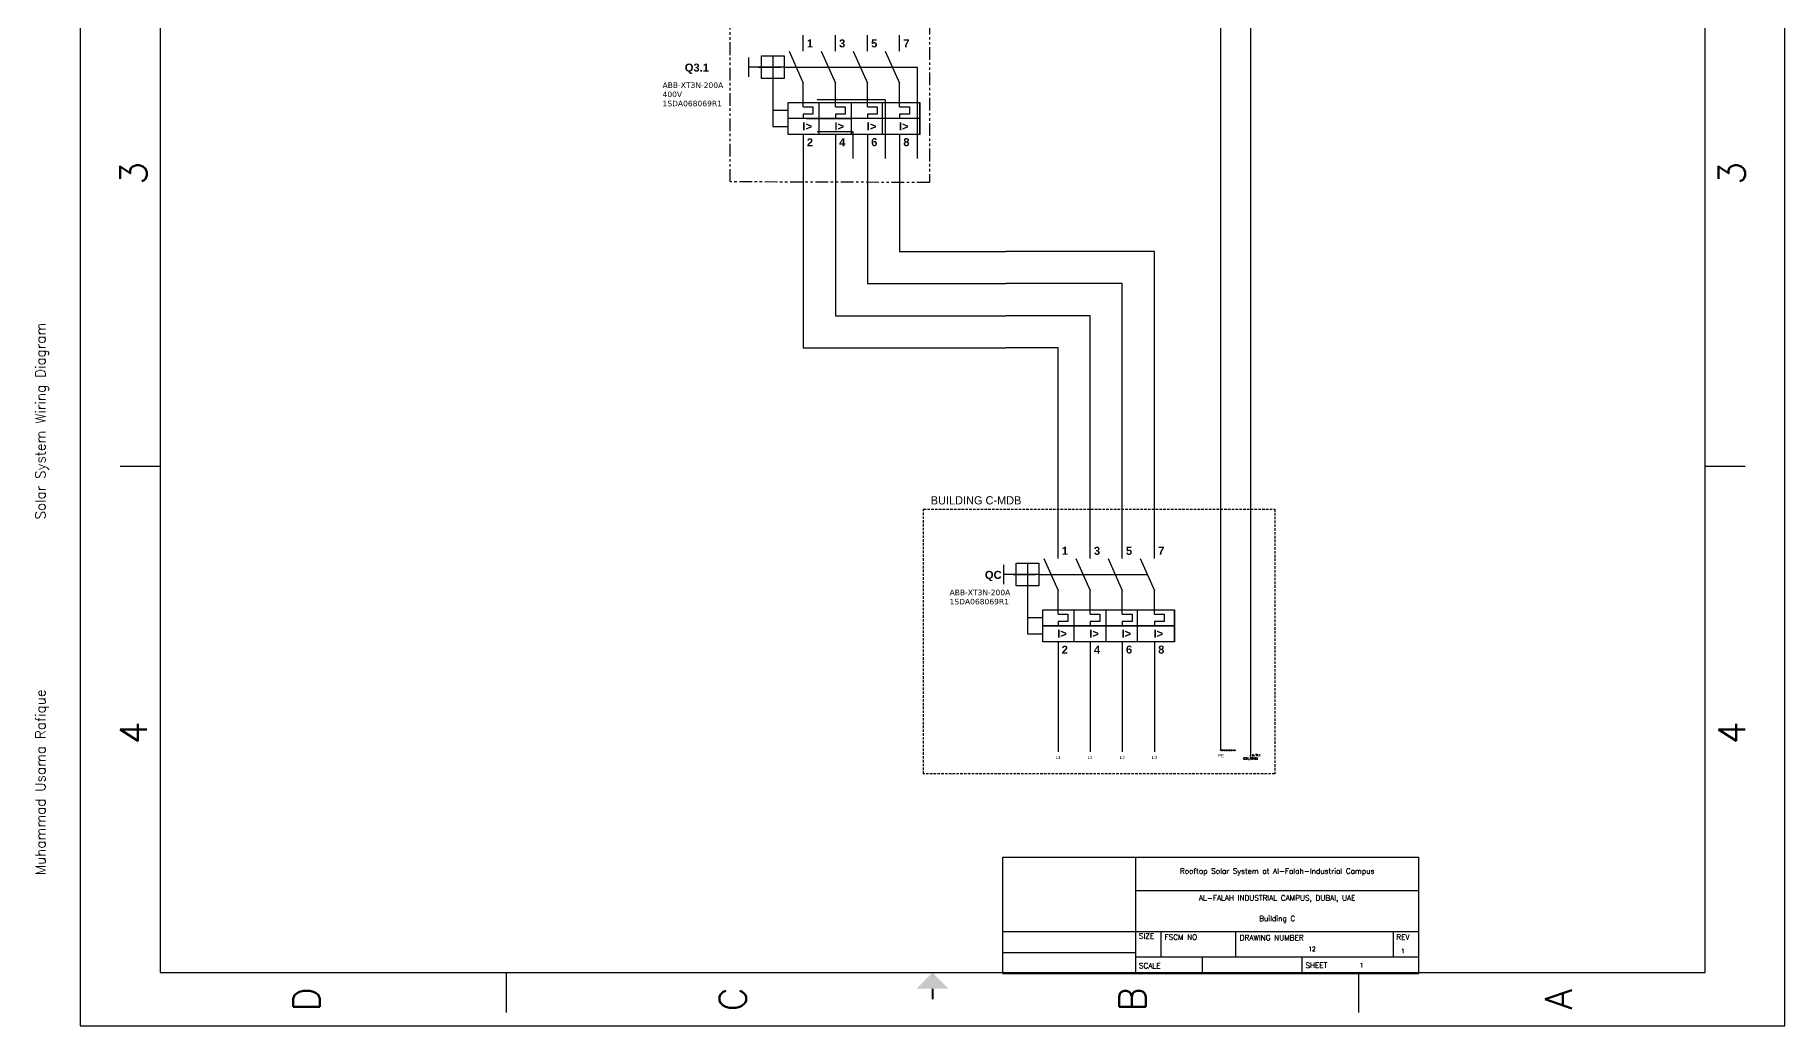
# Model space of a CAD drawing. Header units: inches. Extents: x -58 to 1235, y -506 to 1148.
# Drawn here: x -58 to 1235, y -506 to 226 of the extents above; entities that cross this region are included whole.
import ezdxf
from ezdxf.enums import TextEntityAlignment as Align

# ---------------------------------------------------------------- set-up
doc = ezdxf.new("R2010")
doc.units = ezdxf.units.IN
doc.header["$MEASUREMENT"] = 0
for name, pattern in [('ACAD_ISO02W100', [15, 12, -3]), ('HIDDEN2', [0.1875, 0.125, -0.0625]), ('PHANTOM2', [1.25, 0.625, -0.125, 0.125, -0.125, 0.125, -0.125])]:
    doc.linetypes.add(name, pattern=pattern)
for name, color, linetype in [('DISCONTINUA', 7, 'ACAD_ISO02W100'), ('GRN_12AWG', 3, 'Continuous'), ('GRY_20AWG', 9, 'Continuous'), ('LOC', 8, 'Continuous'), ('LOCBOX', 92, 'HIDDEN2'), ('PFV', 7, 'Continuous'), ('RED_12AWG', 1, 'Continuous'), ('RED_4AWG', 1, 'Continuous'), ('REGEN_LINE', 4, 'Continuous'), ('SYMS', 7, 'Continuous'), ('TAGS', 51, 'Continuous'), ('TB_LABELS', 1, 'Continuous'), ('Title Block', 7, 'Continuous'), ('Viewport', 7, 'Continuous'), ('WHT_12AWG', 7, 'Continuous'), ('WIREREF', 61, 'Continuous'), ('XREF', 7, 'Continuous')]:
    doc.layers.add(name, color=color, linetype=linetype)
doc.styles.add('Roman', font='romans')
doc.styles.add('TRINIDAD', font='')
doc.styles.add('WD', font='romans.shx')
doc.styles.get('TRINIDAD').set_extended_font_data('Arial')

# ---------------------------------------------------------------- blocks, each defined once
blk = doc.blocks.new('ANSI_border_C')
for p, q in [((20.5, 0.75), (20.5, 2.5)), ((14.25, 0.75), (20.5, 0.75))]:
    blk.add_line(p, q)
at = {"layer": 'Title Block'}
for p, q in [((0, 16), (0, 0)), ((21, 16), (0, 16)), ((21, 0), (21, 16)), ((5.25, 15.25), (5.25, 15.625)), ((15.75, 15.25), (15.75, 15.625)), ((0.5, 15.25), (0.5, 0.75)), ((20.5, 15.25), (0.5, 15.25)), ((15, 15.25), (15, 15)), ((20.5, 0.75), (20.5, 15.25)), ((15, 15), (20.5, 15)), ((0.125, 12), (0.5, 12)), ((20.5, 12), (20.875, 12)), ((0.125, 4), (0.5, 4)), ((20.5, 4), (20.875, 4)), ((0.5, 0.75), (20.5, 0.75)), ((5.25, 0.375), (5.25, 0.75)), ((15.75, 0.375), (15.75, 0.75)), ((0, 0), (21, 0))]:
    blk.add_line(p, q, dxfattribs=at)
at = {"layer": 'Title Block', "const_width": 0.02}
for points in [[(10.5, 15.5), (10.5, 15.4)], [(0.25, 8), (0.35, 8)], [(20.75, 8), (20.65, 8)], [(10.5, 0.5), (10.5, 0.6)]]:
    blk.add_lwpolyline(points, dxfattribs=at)
at = {"layer": 'Title Block'}
for points in [[(10.35, 15.4), (10.65, 15.4), (10.5, 15.25)], [(0.35, 7.85), (0.35, 8.15), (0.5, 8)], [(20.65, 7.85), (20.65, 8.15), (20.5, 8)], [(10.35, 0.6), (10.65, 0.6), (10.5, 0.75)]]:
    blk.add_solid(points, dxfattribs=at)
at = {"layer": 'Title Block', "style": 'Roman'}
for s, p in [('4', (2.75, 15.5)), ('3', (8, 15.5)), ('2', (13, 15.5)), ('1', (18.25, 15.5)), ('D', (0.25, 13.875)), ('D', (20.75, 13.875)), ('C', (0.25, 9.875)), ('C', (20.75, 9.875)), ('B', (0.25, 6.125)), ('B', (20.75, 6.125)), ('A', (0.25, 2.125)), ('A', (20.75, 2.125)), ('4', (2.75, 0.5)), ('3', (8, 0.5)), ('2', (13, 0.5)), ('1', (18.25, 0.5))]:
    blk.add_text(s, height=0.25, dxfattribs=at).set_placement(p, align=Align.MIDDLE_CENTER)
blk.add_text('REVISIONS', height=0.065, dxfattribs=at).set_placement((17.71, 15.083))
blk = doc.blocks.new('JIC_border_C')
at = {"xscale": 78.77001811510775, "yscale": 78.77001811510775, "zscale": 78.77001811510775, "rotation": 90}
blk.add_blockref('ANSI_border_C', (1235.3, -506.3), dxfattribs=at)
blk = doc.blocks.new('JIC_tblock_desc_C')
for p, q in [((0, 0), (0, 1.75)), ((-6.25, 0), (0, 0))]:
    blk.add_line(p, q)
at = {"layer": 'Title Block'}
for p, q in [((-6.25, 0), (-6.25, 1.75)), ((-6.25, 1.75), (0, 1.75)), ((-4.25, 0), (-4.25, 1.75)), ((-4.25, 1.25), (0, 1.25)), ((-6.25, 0.63), (0, 0.63)), ((-3.87, 0.25), (-3.87, 0.63)), ((-2.75, 0.25), (-2.75, 0.63)), ((-0.38, 0.25), (-0.38, 0.63)), ((-6.25, 0.315), (-4.25, 0.315)), ((-4.25, 0.25), (0, 0.25)), ((-3.25, 0), (-3.25, 0.25)), ((-1.75, 0), (-1.75, 0.25))]:
    blk.add_line(p, q, dxfattribs=at)
at = {"color": 0, "style": 'Roman', "flags": 8}
for tag, p in [('FNAME', (-15.416, 6.819)), ('REVDATE', (-15.416, 4.106)), ('USER', (-15.416, 1.477))]:
    blk.add_attdef(tag, p, '', height=0.15, rotation=90, dxfattribs=at)
at = {"style": 'WD'}
for tag, p in [('PROJDESC', (-2.125, 1.5)), ('TITLE1', (-2.125, 1.095)), ('TITLE2', (-2.125, 0.785))]:
    blk.add_attdef(tag, text='', height=0.08, dxfattribs=at).set_placement(p, align=Align.CENTER)
at = {"style": 'WD', "flags": 1}
blk.add_attdef('WD_TB', (-5.57, 0.177), '', height=0.086, dxfattribs=at)
at = {"style": 'WD'}
for tag, p in [('SIZE', (-4.162, 0.32)), ('FSCM_NO', (-3.4, 0.337)), ('DWG_NO', (-1.659, 0.337)), ('REV', (-0.265, 0.303)), ('SCALE', (-3.634, 0.069)), ('SHEET', (-0.883, 0.092))]:
    blk.add_attdef(tag, p, '', height=0.065, dxfattribs=at)
at = {"layer": 'TB_LABELS', "style": 'WD'}
for s, p in [('SIZE', (-4.204, 0.604)), ('FSCM NO', (-3.819, 0.588)), ('DRAWING NUMBER', (-2.689, 0.579)), ('REV', (-0.336, 0.588)), ('SCALE', (-4.204, 0.158)), ('SHEET', (-1.701, 0.164))]:
    blk.add_text(s, height=0.08, dxfattribs=at).set_placement(p, align=Align.TOP_LEFT)
blk = doc.blocks.new('HGND2')
for p, q in [((0.125, 0), (0, 0)), ((0.125, 0.09375), (0.125, -0.09375)), ((0.171875, 0.0625), (0.171875, -0.0625)), ((0.21875, 0.03125), (0.21875, -0.03125))]:
    blk.add_line(p, q)
at = {"style": 'WD', "flags": 1}
for tag in ['ASSYCODE', 'CAT', 'X4TERM01', 'MFG', 'FAMILY']:
    blk.add_attdef(tag, (0, 0), '', height=0.01, dxfattribs=at)
at = {"style": 'WD', "width": 0.8}
for tag, p in [('TAG1', (0.25, 0)), ('INST', (0.25, 0.3125)), ('LOC', (0.25, 0.15625)), ('DESC1', (0.25, -0.15625)), ('DESC2', (0.25, -0.3125))]:
    blk.add_attdef(tag, text='', height=0.125, dxfattribs=at).set_placement(p, align=Align.MIDDLE_LEFT)
blk = doc.blocks.new('WDDOT')
for radius in [0.03, 0.0187, 0.00929]:
    blk.add_circle((0, 0), radius)
blk = doc.blocks.new('HA1S4')
for points in [[(0, 0), (-0.03, 0), (0, -0.09), (0.03, 0), (0, 0)], [(0.02, -0.01), (-0.02, -0.01), (0, -0.06), (0.02, -0.01)]]:
    blk.add_lwpolyline(points)
at = {"style": 'WD', "flags": 1}
for tag, p in [('X2TERM01', (0, 0)), ('SIGCODE', (0.03, -0.08))]:
    blk.add_attdef(tag, p, '', height=0.01, dxfattribs=at)
at = {"style": 'WD', "width": 0.7}
for tag, p in [('DESC1', (0.09, 0.11)), ('XREF', (0.09, -0.06))]:
    blk.add_attdef(tag, p, '', height=0.125, dxfattribs=at)
at = {"style": 'WD', "width": 0.8, "flags": 8}
blk.add_attdef('WIRENO', text='', height=0.125, dxfattribs=at).set_placement((0, -0.26), align=Align.CENTER)

msp = doc.modelspace()

# ---------------------------------------------------------------- linework, layer by layer
at = {"layer": 'DISCONTINUA', "color": 0, "linetype": 'ACAD_ISO02W100', "ltscale": 0.03}
for p, q in [((495.3, 202.3), (575.5, 202.3)), ((487, 194), (487, 158.3)), ((498.3, 170.2), (487, 170.2)), ((487, 158.3), (498.3, 158.3)), ((675.3, -181), (675.3, -216.6)), ((683.7, -172.7), (763.9, -172.7)), ((686.7, -204.7), (675.3, -204.7)), ((675.3, -216.6), (686.7, -216.6))]:
    msp.add_line(p, q, dxfattribs=at)
at = {"layer": 'GRN_12AWG'}
for p, q in [((818.1, 419.4), (818.1, 108.2)), ((818.1, 108), (818.1, 81.7)), ((818.1, 81.5), (818.1, -302.3))]:
    msp.add_line(p, q, dxfattribs=at)
for centre in [(818.1, 108.1), (818.1, 81.6)]:
    msp.add_arc(centre, 0.121, 90, 270, dxfattribs=at)
at = {"layer": 'GRY_20AWG'}
for p, q in [((594.1, 201.9), (519.8, 201.9)), ((594.1, 134.8), (594.1, 201.9)), ((570.3, 178.2), (519.8, 178.2)), ((570.3, 134.8), (570.3, 178.2)), ((546.5, 154.4), (519.8, 154.4)), ((546.5, 134.8), (546.5, 154.4))]:
    msp.add_line(p, q, dxfattribs=at)
at = {"layer": 'LOCBOX', "color": 6, "linetype": 'PHANTOM2', "ltscale": 15}
msp.add_lwpolyline([(455.5, 236.3), (602.9, 235.8), (602.9, 117), (455.5, 117.5)], close=True, dxfattribs=at)
at = {"layer": 'LOCBOX', "color": 6, "linetype": 'HIDDEN2', "ltscale": 15}
msp.add_lwpolyline([(598.5, -124.4), (858.1, -124.4), (858.1, -320), (598.5, -320)], close=True, dxfattribs=at)
at = {"layer": 'PFV', "color": 0}
for points in [[(509.5, 216.5, 0), (509.5, 226, 0)], [(509.5, 214.2, 0), (509.5, 226, 0)], [(533.3, 216.5, 0), (533.3, 226, 0)], [(557, 216.5, 0), (557, 226, 0)], [(580.8, 216.5, 0), (580.8, 226, 0)], [(476.3, 202.3, 0), (483.4, 202.3, 0)], [(483.4, 202.3, 0), (492.9, 202.3, 0)], [(511.9, 164.3, 0), (521.4, 164.3, 0)], [(521.4, 164.3, 0), (533.3, 164.3, 0)], [(533.3, 164.3, 0), (545.2, 164.3, 0)], [(697.9, -158.4, 0), (697.9, -148.9, 0)], [(697.9, -160.8, 0), (697.9, -148.9, 0)], [(721.7, -158.4, 0), (721.7, -148.9, 0)], [(745.4, -158.4, 0), (745.4, -148.9, 0)], [(769.2, -158.4, 0), (769.2, -148.9, 0)], [(664.7, -172.7, 0), (671.8, -172.7, 0)], [(671.8, -172.7, 0), (681.3, -172.7, 0)], [(700.3, -210.7, 0), (709.8, -210.7, 0)], [(709.8, -210.7, 0), (721.7, -210.7, 0)], [(721.7, -210.7, 0), (733.5, -210.7, 0)]]:
    msp.add_polyline3d(points, dxfattribs=at)
at = {"layer": 'RED_12AWG'}
for p, q in [((509.5, 147.6), (509.5, -5.1)), ((533.3, 147.6), (533.3, 18.6)), ((557, 147.6), (557, 42.4)), ((580.8, 147.6), (580.8, 66.1)), ((580.8, 66.1), (659.3, 66.1)), ((769.2, 66.1), (659.3, 66.1)), ((769.2, -148.9), (769.2, 66.1)), ((557, 42.4), (659.3, 42.4)), ((745.4, 42.4), (659.3, 42.4)), ((745.4, -148.9), (745.4, 42.4)), ((533.3, 18.6), (659.3, 18.6)), ((721.7, 18.6), (659.3, 18.6)), ((721.7, -148.9), (721.7, 18.6)), ((509.5, -5.1), (659.3, -5.1)), ((697.9, -5.1), (659.3, -5.1)), ((697.9, -148.9), (697.9, -5.1))]:
    msp.add_line(p, q, dxfattribs=at)
at = {"layer": 'RED_4AWG'}
for p, q in [((697.9, -232), (697.9, -303.7)), ((721.7, -232), (721.7, -303.7)), ((745.4, -232), (745.4, -303.7)), ((769.2, -232), (769.2, -303.7))]:
    msp.add_line(p, q, dxfattribs=at)
at = {"layer": 'REGEN_LINE', "color": 0, "linetype": 'Continuous'}
for p, q in [((469.1, 209.4), (469.1, 195.2)), ((487, 210.6), (487, 194)), ((499, 214.2), (509.5, 190.4)), ((522.7, 214.2), (533.3, 190.4)), ((546.5, 214.2), (557, 190.4)), ((570.2, 214.2), (580.8, 190.4)), ((495.3, 202.3), (469.1, 202.3)), ((509.5, 172.9), (516.7, 172.9)), ((516.7, 172.9), (516.7, 167.5)), ((533.3, 172.9), (540.5, 172.9)), ((540.5, 172.9), (540.5, 167.5)), ((557, 172.9), (564.2, 172.9)), ((564.2, 172.9), (564.2, 167.5)), ((580.8, 172.9), (588, 172.9)), ((588, 172.9), (588, 167.5)), ((516.7, 167.5), (509.5, 167.5)), ((509.5, 167.5), (509.5, 164.3)), ((540.5, 167.5), (533.3, 167.5)), ((533.3, 167.5), (533.3, 164.3)), ((564.2, 167.5), (557, 167.5)), ((557, 167.5), (557, 164.3)), ((588, 167.5), (580.8, 167.5)), ((580.8, 167.5), (580.8, 164.3)), ((657.5, -165.5), (657.5, -179.8)), ((675.3, -164.3), (675.3, -181)), ((687.4, -160.8), (697.9, -184.5)), ((711.1, -160.8), (721.7, -184.5)), ((734.9, -160.8), (745.4, -184.5)), ((758.6, -160.8), (769.2, -184.5)), ((683.7, -172.7), (657.5, -172.7)), ((697.9, -202), (705.1, -202)), ((705.1, -202), (705.1, -207.4)), ((721.7, -202), (728.8, -202)), ((728.8, -202), (728.8, -207.4)), ((745.4, -202), (752.6, -202)), ((752.6, -202), (752.6, -207.4)), ((769.2, -202), (776.4, -202)), ((776.4, -202), (776.4, -207.4)), ((705.1, -207.4), (697.9, -207.4)), ((697.9, -207.4), (697.9, -210.7)), ((728.8, -207.4), (721.7, -207.4)), ((721.7, -207.4), (721.7, -210.7)), ((752.6, -207.4), (745.4, -207.4)), ((745.4, -207.4), (745.4, -210.7)), ((776.4, -207.4), (769.2, -207.4)), ((769.2, -207.4), (769.2, -210.7))]:
    msp.add_line(p, q, dxfattribs=at)
for points in [[(478.6, 210.6), (495.3, 210.6), (495.3, 194), (478.6, 194)], [(498.3, 176.1), (595.7, 176.1), (595.7, 164.5), (498.3, 164.3)], [(498.3, 164.3), (595.7, 164.5), (595.7, 152.4), (498.3, 152.4)], [(667, -164.3), (683.7, -164.3), (683.7, -181), (667, -181)], [(686.7, -198.8), (784.1, -198.8), (784.1, -210.5), (686.7, -210.7)], [(686.7, -210.7), (784.1, -210.5), (784.1, -222.5), (686.7, -222.5)]]:
    msp.add_lwpolyline(points, close=True, dxfattribs=at)
for points in [[(509.5, 214.2, 0), (509.5, 226, 0)], [(533.3, 214.2, 0), (533.3, 226, 0)], [(557, 214.2, 0), (557, 226, 0)], [(580.8, 214.2, 0), (580.8, 226, 0)], [(509.5, 172.9, 0), (509.5, 190.4, 0)], [(533.3, 172.9, 0), (533.3, 190.4, 0)], [(557, 172.9, 0), (557, 190.4, 0)], [(580.8, 172.9, 0), (580.8, 190.4, 0)], [(521.4, 152.4, 0), (521.4, 176.1, 0)], [(545.2, 152.4, 0), (545.2, 176.1, 0)], [(568.2, 152.4, 0), (568.2, 176.1, 0)], [(595.7, 152.4, 0), (595.7, 176.1, 0)], [(509.5, 152.4, 0), (509.5, 142.9, 0)], [(533.3, 152.4, 0), (533.3, 142.9, 0)], [(557, 152.4, 0), (557, 142.9, 0)], [(580.8, 152.4, 0), (580.8, 142.9, 0)], [(697.9, -160.8, 0), (697.9, -148.9, 0)], [(721.7, -160.8, 0), (721.7, -148.9, 0)], [(745.4, -160.8, 0), (745.4, -148.9, 0)], [(769.2, -160.8, 0), (769.2, -148.9, 0)], [(697.9, -202, 0), (697.9, -184.5, 0)], [(721.7, -202, 0), (721.7, -184.5, 0)], [(745.4, -202, 0), (745.4, -184.5, 0)], [(769.2, -202, 0), (769.2, -184.5, 0)], [(709.8, -222.5, 0), (709.8, -198.8, 0)], [(733.5, -222.5, 0), (733.5, -198.8, 0)], [(756.6, -222.5, 0), (756.6, -198.8, 0)], [(784.1, -222.5, 0), (784.1, -198.8, 0)], [(697.9, -222.5, 0), (697.9, -232, 0)], [(721.7, -222.5, 0), (721.7, -232, 0)], [(745.4, -222.5, 0), (745.4, -232, 0)], [(769.2, -222.5, 0), (769.2, -232, 0)]]:
    msp.add_polyline3d(points, dxfattribs=at)
at = {"layer": 'WHT_12AWG'}
msp.add_line((840.2, 451.2), (840.2, -306.2), dxfattribs=at)

# ---------------------------------------------------------------- block references
ref = msp.add_blockref('JIC_tblock_desc_C', (964.5, -467.6), dxfattribs=dict(xscale=49.19437132916535, yscale=49.19437132916535, zscale=49.19437132916535))
ref.add_attrib('SHEET', '1', (921, -463), dxfattribs={"height": 3.2, "style": 'WD'})
ref.add_attrib('REV', '1', (951.5, -452.6), dxfattribs={"height": 3.2, "style": 'WD'})
ref.add_attrib('DWG_NO', '12', (882.9, -451), dxfattribs={"height": 3.2, "style": 'WD'})
ref.add_attrib('TITLE2', 'Building C', dxfattribs={"height": 3.94, "style": 'WD'}).set_placement((859.9, -428.9), align=Align.CENTER)
ref.add_attrib('TITLE1', 'AL-FALAH INDUSTRIAL CAMPUS, DUBAI, UAE', dxfattribs={"height": 3.936, "style": 'WD'}).set_placement((859.9, -413.7), align=Align.CENTER)
ref.add_attrib('PROJDESC', 'Rooftop Solar System at Al-Falah-Industrial Campus', dxfattribs={"height": 3.936, "style": 'WD'}).set_placement((859.9, -393.8), align=Align.CENTER)
ref.add_attrib('USER', 'Muhammad Usama Rafique', (-50.7, -394.9), dxfattribs={"color": 0, "height": 7.379, "rotation": 90, "style": 'Roman', "flags": 8})
ref.add_attrib('FNAME', 'Solar System Wiring Diagram', (-50.7, -132.1), dxfattribs={"color": 0, "height": 7.379, "rotation": 90, "style": 'Roman', "flags": 8})
at = {"layer": 'SYMS', "xscale": 2.420686933910313, "yscale": 2.420686933910313, "zscale": 2.420686933910313}
msp.add_blockref('WDDOT', (519.8, 201.9), dxfattribs=at)
at = {"layer": 'SYMS'}
ref = msp.add_blockref('HGND2', (818.1, -302.3), dxfattribs=dict(at, xscale=1.210343466955156, yscale=1.210343466955156, zscale=1.210343466955156, rotation=270))
ref.add_attrib('INST', '-GRID CONNECTION BOX', dxfattribs={"layer": 'LOC', "height": 0.726, "style": 'WD', "width": 0.8}).set_placement((818.5, -302.6), align=Align.MIDDLE_LEFT)
ref.add_attrib('TAG1', 'PE', dxfattribs={"layer": 'TAGS', "height": 0.726, "style": 'WD', "width": 0.8}).set_placement((818.1, -302.6), align=Align.MIDDLE_LEFT)
ref = msp.add_blockref('HA1S4', (840.2, -306.2), dxfattribs=dict(at, xscale=12.10343466955156, yscale=12.10343466955156, zscale=12.10343466955156))
ref.add_attrib('WIRENO', 'COM_RS485', dxfattribs={"layer": 'WIREREF', "height": 1.51, "style": 'WD', "width": 0.8, "flags": 8}).set_placement((840.2, -309.4), align=Align.CENTER)
ref.add_attrib('XREF', 'to T4.1', (841.3, -307), dxfattribs={"layer": 'XREF', "height": 1.51, "style": 'WD', "width": 0.7})
at = {"layer": 'Viewport'}
msp.add_blockref('JIC_border_C', (0, 0), dxfattribs=at)

# ---------------------------------------------------------------- texts
at = {"color": 0, "char_height": 5.915, "width": 4798.746, "style": 'TRINIDAD'}
for s, insert, attachment_point in [('{\\fArial|b1|i0|c0|p34;1}', (512.2, 222.8), 1), ('{\\fArial|b1|i0|c0|p34;3}', (536, 222.8), 1), ('{\\fArial|b1|i0|c0|p34;5}', (559.7, 222.8), 1), ('{\\fArial|b1|i0|c0|p34;7}', (583.5, 222.8), 1), ('{\\fArial|b1|i0|c0|p34;Q3.1}', (421.9, 204.9), 1), ('{\\fArial|b1|i0|c0|p34;I>}', (508.9, 161.5), 1), ('{\\fArial|b1|i0|c0|p34;I>}', (532.6, 161.5), 1), ('{\\fArial|b1|i0|c0|p34;I>}', (556.4, 161.5), 1), ('{\\fArial|b1|i0|c0|p34;I>}', (580.2, 161.5), 1), ('{\\fArial|b1|i0|c0|p34;2}', (512.2, 143.8), 7), ('{\\fArial|b1|i0|c0|p34;4}', (536, 143.8), 7), ('{\\fArial|b1|i0|c0|p34;6}', (559.7, 143.8), 7), ('{\\fArial|b1|i0|c0|p34;8}', (583.5, 143.8), 7), ('{\\fArial|b1|i0|c0|p34;1}', (700.6, -152.2), 1), ('{\\fArial|b1|i0|c0|p34;3}', (724.4, -152.2), 1), ('{\\fArial|b1|i0|c0|p34;5}', (748.1, -152.2), 1), ('{\\fArial|b1|i0|c0|p34;7}', (771.9, -152.2), 1), ('{\\fArial|b1|i0|c0|p34;QC}', (643.8, -170), 1), ('{\\fArial|b1|i0|c0|p34;I>}', (697.3, -213.4), 1), ('{\\fArial|b1|i0|c0|p34;I>}', (721, -213.4), 1), ('{\\fArial|b1|i0|c0|p34;I>}', (744.8, -213.4), 1), ('{\\fArial|b1|i0|c0|p34;I>}', (768.5, -213.4), 1), ('{\\fArial|b1|i0|c0|p34;2}', (700.6, -231.2), 7), ('{\\fArial|b1|i0|c0|p34;4}', (724.4, -231.2), 7), ('{\\fArial|b1|i0|c0|p34;6}', (748.1, -231.2), 7), ('{\\fArial|b1|i0|c0|p34;8}', (771.9, -231.2), 7)]:
    msp.add_mtext(s, dxfattribs=dict(at, insert=insert, attachment_point=attachment_point))
at = {"attachment_point": 1}
for s, width, gutter_width, insert, char_height in [('{\\fVerdana|b0|i0|c0|p34;\\C0;ABB-XT3N-200A^J400V^J1SDA068069R1}', 3.166, 0.325, (405.5, 191), 4.064), ('{\\fVerdana|b0|i0|c0|p34;\\C0;ABB-XT3N-200A^J1SDA068069R1}', 3.166, 0.325, (617.7, -183.9), 4.064), ('L1', 8.508, 3, (696, -306.7), 2.42), ('L1', 8.508, 3, (719.7, -306.7), 2.42), ('L2', 8.508, 3, (743.5, -306.7), 2.42), ('L3', 8.508, 3, (767.2, -306.7), 2.42), ('PE', 8.508, 3, (816.1, -305.3), 2.42)]:
    msp.add_mtext_dynamic_manual_height_columns(s, width=width, gutter_width=gutter_width, heights=[0], dxfattribs=dict(at, insert=insert, char_height=char_height))
at = {"layer": 'LOCBOX', "color": 6}
msp.add_text('BUILDING C-MDB', height=6.052, dxfattribs=at).set_placement((637.3, -122.7), align=Align.BOTTOM_CENTER)

doc.saveas('drawing.dxf')
